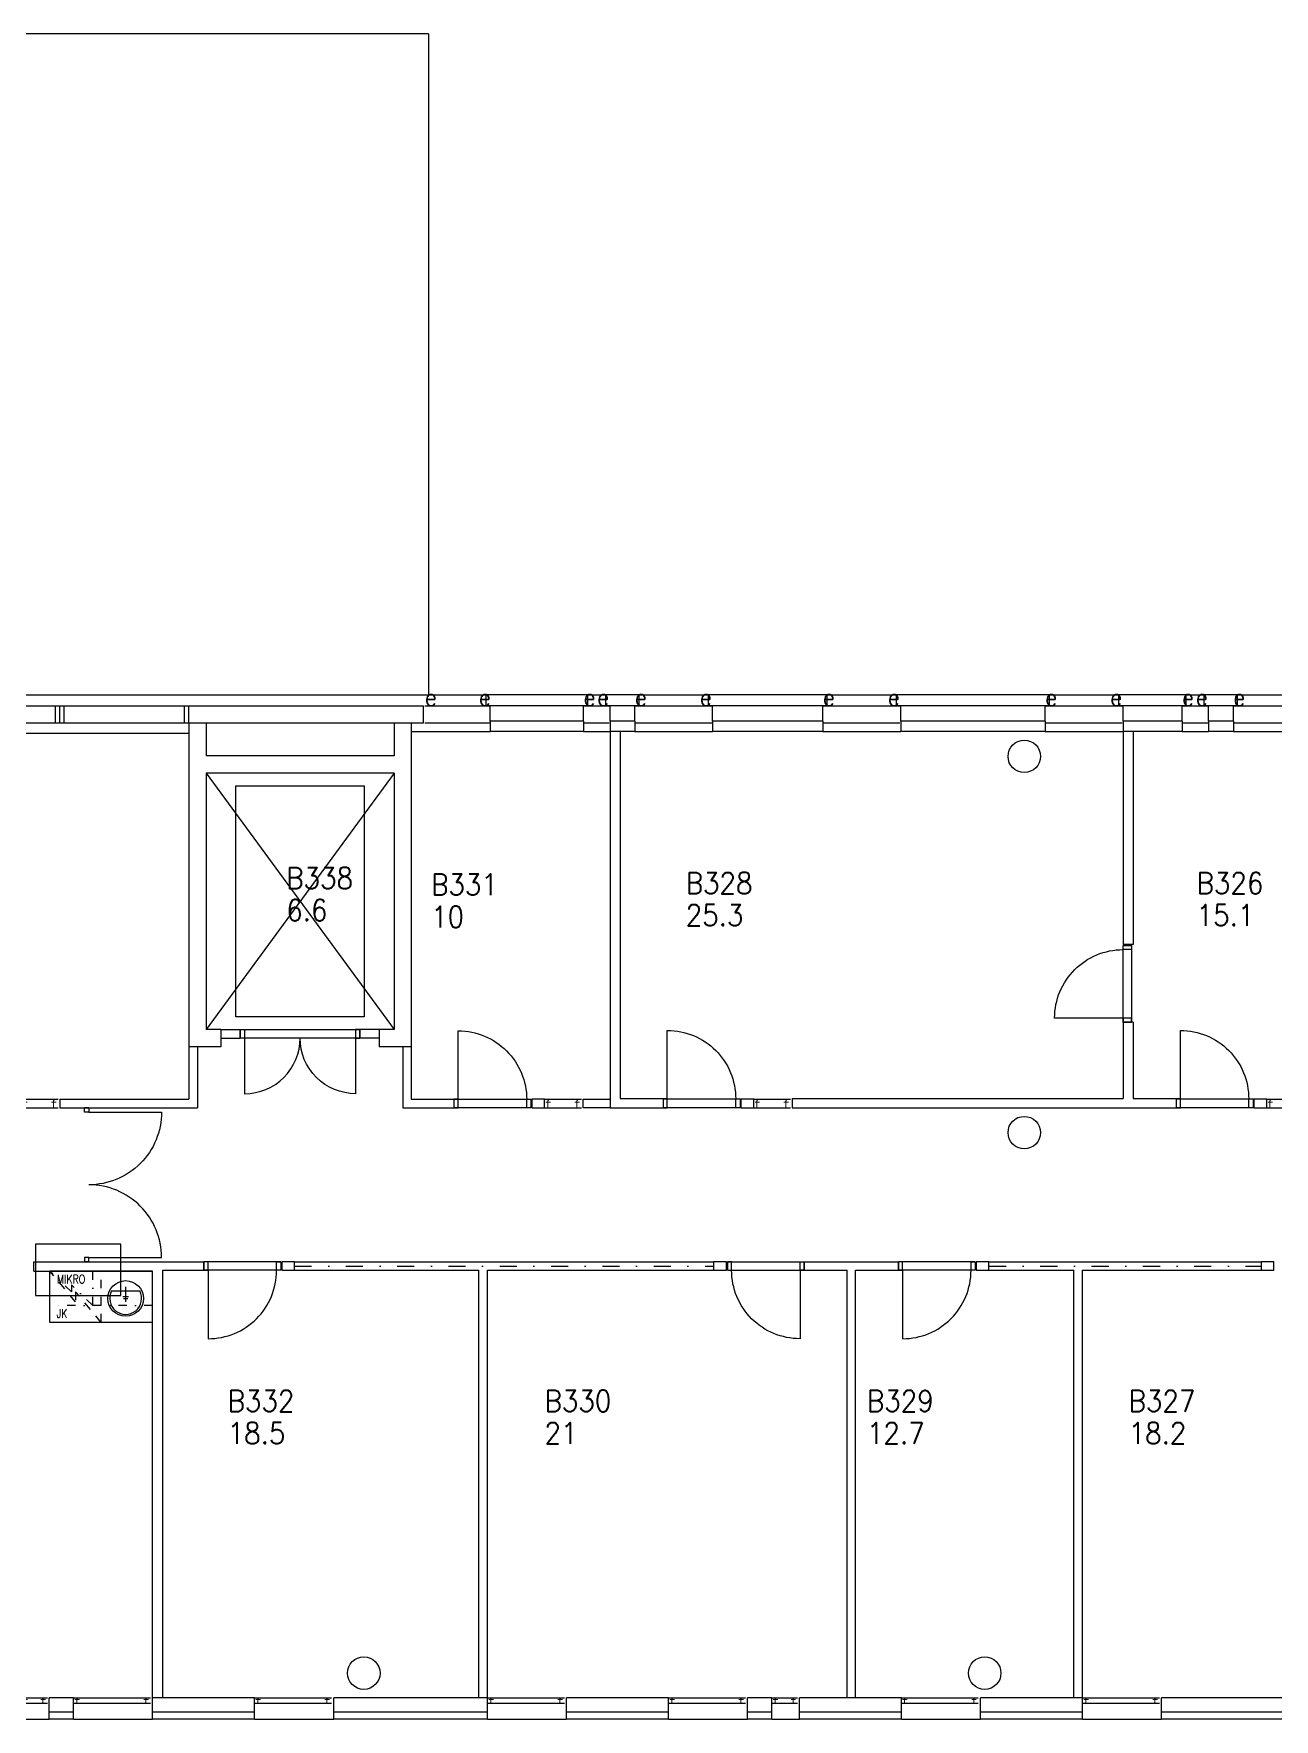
# Model space of a CAD drawing. Extents: x 9164 to 122974, y 9874 to 72490.
# Drawn here: x 25715 to 40224, y 52780 to 72490 of the extents above; entities that cross this region are included whole.
import ezdxf
from ezdxf.enums import TextEntityAlignment as Align

# ---------------------------------------------------------------- set-up
doc = ezdxf.new("R2010")
doc.units = 0
doc.header["$LTSCALE"] = 100
doc.header["$MEASUREMENT"] = 0
for name, pattern in [('KL', [2, 1, -1]), ('PKL', [3, 1, -1, 0, -1]), ('PKP', [6, 2, -2, 0, -2])]:
    doc.linetypes.add(name, pattern=pattern)
for name, color, linetype in [('ART1100T0', 7, 'CONTINUOUS'), ('ART1100T3', 7, 'CONTINUOUS'), ('ART1100TB', 7, 'CONTINUOUS'), ('M00402', 7, 'CONTINUOUS'), ('M06001', 7, 'CONTINUOUS'), ('M06041', 8, 'CONTINUOUS'), ('M06051', 3, 'CONTINUOUS'), ('M06080', 7, 'CONTINUOUS')]:
    doc.layers.add(name, color=color, linetype=linetype)
doc.styles.add('S', font='ROMANS.shx', dxfattribs={"width": 0.8})
doc.styles.get("Standard").update_dxf_attribs({"font": 'simplex.shx'})

# ---------------------------------------------------------------- blocks, each defined once
blk = doc.blocks.new('AIOA_IKK-C')
at = {"layer": 'M06041', "linetype": 'ByBlock'}
for p, q in [((0, 0), (1000, 0)), ((0, -100), (1000, -100))]:
    blk.add_line(p, q, dxfattribs=at)
at = {"layer": 'M06041', "flags": 8}
blk.add_attdef('E', (0, 0), '', height=100, dxfattribs=at)
blk.add_attdef('E', text='', height=100, dxfattribs=at).set_placement((500, 0), align=Align.CENTER)
blk.add_attdef('E', text='', height=100, dxfattribs=at).set_placement((1000, 0), align=Align.RIGHT)
at = {"layer": 'M06051', "width": 0.9, "flags": 8}
for p in [(50, 0), (950, 0)]:
    blk.add_attdef('SARANA', text='', height=50, dxfattribs=at).set_placement(p, align=Align.MIDDLE)
at = {"layer": 'M06051', "width": 0.9}
for tag, p, flags in [('IKKKDI', (50, -700), 8), ('IKKNRO', (50, -850), 8), ('IKKYLE', (50, -1000), 9)]:
    blk.add_attdef(tag, p, '', height=125, dxfattribs=dict(at, flags=flags))
blk = doc.blocks.new('AIOA_IKK-B')
at = {"layer": 'M06041', "linetype": 'ByBlock'}
for p, q in [((0, 100), (1000, 100)), ((0, 0), (1000, 0))]:
    blk.add_line(p, q, dxfattribs=at)
at = {"layer": 'M06041', "flags": 8}
blk.add_attdef('F', (0, 0), '', height=100, dxfattribs=at)
blk.add_attdef('F', text='', height=100, dxfattribs=at).set_placement((500, 0), align=Align.CENTER)
blk.add_attdef('F', text='', height=100, dxfattribs=at).set_placement((1000, 0), align=Align.RIGHT)
at = {"layer": 'M06051', "width": 0.9}
for tag, p, flags in [('IKKYLE', (50, 875), 9), ('IKKNRO', (50, 725), 8), ('IKKKDI', (50, 575), 8)]:
    blk.add_attdef(tag, p, '', height=125, dxfattribs=dict(at, flags=flags))
at = {"layer": 'M06051', "width": 0.9, "flags": 8}
for p in [(50, 0), (950, 0)]:
    blk.add_attdef('SARANA', text='', height=50, dxfattribs=at).set_placement(p, align=Align.MIDDLE)
blk = doc.blocks.new('AIOA_HUONE')
at = {"layer": 'ART1100T0', "width": 0.9}
blk.add_attdef('HNENUM', (56, 73), '', height=250, dxfattribs=at)
at = {"layer": 'ART1100T3', "width": 0.9}
blk.add_attdef('HNEALA', (56, -302), '', height=250, dxfattribs=at)

msp = doc.modelspace()

# ---------------------------------------------------------------- linework, layer by layer
at = {"layer": 'M00402'}
for p, q in [((29930, 63845), (27730, 60845)), ((27730, 63845), (29930, 60845))]:
    msp.add_line(p, q, dxfattribs=at)
for points in [[(28080, 63695), (29580, 63695), (29580, 60995), (28080, 60995)], [(25735, 57734), (26735, 57734), (26735, 58334), (25735, 58334)]]:
    msp.add_lwpolyline(points, close=True, dxfattribs=at)
at = {"layer": 'M06001'}
for p, q in [((30330, 72490), (9310, 72490)), ((30330, 72490), (30330, 64760)), ((31005, 64630), (31005, 64760)), ((32195, 64760), (31005, 64760)), ((32195, 64630), (32195, 64760)), ((32195, 64630), (32195, 64760)), ((32405, 64630), (32405, 64760)), ((32795, 64760), (32405, 64760)), ((32795, 64630), (32795, 64760)), ((33605, 64630), (33605, 64760)), ((34995, 64760), (33605, 64760)), ((34995, 64630), (34995, 64760)), ((35805, 64630), (35805, 64760)), ((37595, 64760), (35805, 64760)), ((37595, 64630), (37595, 64760)), ((38405, 64630), (38405, 64760)), ((39195, 64760), (38405, 64760)), ((39195, 64630), (39195, 64760)), ((39195, 64630), (39195, 64760)), ((39795, 64760), (39405, 64760)), ((39405, 64630), (39405, 64760)), ((39795, 64630), (39795, 64760)), ((27530, 64430), (27530, 64630)), ((27530, 64630), (30275, 64630)), ((30275, 64530), (30275, 64630)), ((30275, 64430), (30275, 64630)), ((32195, 64630), (31005, 64630)), ((31055, 64450), (31055, 64630)), ((32145, 64450), (32145, 64630)), ((32795, 64630), (32405, 64630)), ((32455, 64450), (32455, 64630)), ((32745, 64450), (32745, 64630)), ((34995, 64630), (33605, 64630)), ((33655, 64450), (33655, 64630)), ((34945, 64450), (34945, 64630)), ((37595, 64630), (35805, 64630)), ((35855, 64450), (35855, 64630)), ((37545, 64450), (37545, 64630)), ((39195, 64630), (38405, 64630)), ((38455, 64450), (38455, 64630)), ((39145, 64450), (39145, 64630)), ((39795, 64630), (39405, 64630)), ((39455, 64450), (39455, 64630)), ((39745, 64450), (39745, 64630)), ((27530, 64430), (27530, 60645)), ((27530, 64430), (27730, 64430)), ((27730, 64430), (27730, 64045)), ((27730, 64430), (29930, 64430)), ((29930, 64430), (29930, 64045)), ((29930, 64430), (30130, 64430)), ((30130, 64430), (30130, 60645)), ((30130, 64430), (30275, 64430)), ((31055, 64450), (31055, 64330)), ((32145, 64450), (31055, 64450)), ((32145, 64330), (31055, 64330)), ((32145, 64450), (32145, 64330)), ((32455, 64450), (32455, 64330)), ((32745, 64450), (32455, 64450)), ((32455, 64330), (32455, 59930)), ((32745, 64330), (32455, 64330)), ((32575, 64330), (32575, 60040)), ((32745, 64450), (32745, 64330)), ((33655, 64450), (33655, 64330)), ((34945, 64450), (33655, 64450)), ((34945, 64330), (33655, 64330)), ((34945, 64450), (34945, 64330)), ((35855, 64450), (35855, 64330)), ((37545, 64450), (35855, 64450)), ((37545, 64330), (35855, 64330)), ((37545, 64450), (37545, 64330)), ((38455, 64450), (38455, 64330)), ((39145, 64450), (38455, 64450)), ((38455, 64330), (38455, 61840)), ((39145, 64330), (38455, 64330)), ((38575, 64330), (38575, 61840)), ((39145, 64450), (39145, 64330)), ((39745, 64450), (39455, 64450)), ((39455, 64450), (39455, 64330)), ((39745, 64330), (39455, 64330)), ((39745, 64450), (39745, 64330)), ((29930, 64045), (27730, 64045)), ((29930, 63845), (27730, 63845)), ((27730, 63845), (27730, 60845)), ((29930, 63845), (29930, 60845)), ((38575, 61840), (38455, 61840)), ((38575, 60930), (38450, 60930)), ((38455, 60930), (38455, 60040)), ((38575, 60930), (38575, 60040)), ((27905, 60845), (27730, 60845)), ((27905, 60845), (28130, 60845)), ((27905, 60845), (27905, 60645)), ((27905, 60745), (28130, 60745)), ((28130, 60845), (28130, 60745)), ((29530, 60845), (29530, 60745)), ((29755, 60845), (29530, 60845)), ((29755, 60745), (29530, 60745)), ((29755, 60845), (29755, 60645)), ((29930, 60845), (29755, 60845)), ((27530, 60645), (27530, 60030)), ((27905, 60645), (27530, 60645)), ((27630, 60645), (27630, 59930)), ((30130, 60645), (29755, 60645)), ((30030, 60645), (30030, 59930)), ((30130, 60645), (30130, 60030)), ((26020, 60030), (26020, 59930)), ((26020, 60030), (27530, 60030)), ((26020, 59930), (27630, 59930)), ((30030, 59930), (30630, 59930)), ((30130, 60030), (30630, 60030)), ((30630, 60030), (30630, 59930)), ((32140, 59930), (32140, 60030)), ((32140, 60030), (32455, 60030)), ((32455, 59930), (32140, 59930)), ((32455, 59930), (33075, 59930)), ((32575, 60040), (33075, 60040)), ((33075, 60040), (33075, 59930)), ((34585, 60040), (34585, 59930)), ((34585, 60040), (38455, 60040)), ((34585, 59930), (39075, 59930)), ((38575, 60040), (39075, 60040)), ((39075, 60040), (39075, 59930)), ((25715, 58130), (27705, 58130)), ((25715, 58020), (25715, 58130)), ((25715, 58020), (27105, 58020)), ((27105, 53030), (27105, 58020)), ((27225, 58030), (27705, 58030)), ((27225, 53030), (27225, 58030)), ((27705, 58030), (27705, 58130)), ((28765, 58130), (33667, 58130)), ((28765, 58030), (30921, 58030)), ((30921, 53030), (30921, 58030)), ((31021, 53030), (31021, 58030)), ((31021, 58030), (33667, 58030)), ((34727, 58130), (35827, 58130)), ((34727, 58030), (34727, 58130)), ((34727, 58030), (35227, 58030)), ((35227, 53030), (35227, 58030)), ((35327, 53030), (35327, 58030)), ((35327, 58030), (35827, 58030)), ((35827, 58030), (35827, 58130)), ((36887, 58130), (40069, 58130)), ((36887, 58030), (37880, 58030)), ((37880, 53030), (37880, 58030)), ((37980, 53030), (37980, 58030)), ((37980, 58030), (40069, 58030)), ((26179, 53030), (25894, 53030)), ((25894, 52780), (25894, 53030)), ((26179, 52780), (26179, 53030)), ((27105, 52780), (27105, 53030)), ((28297, 53030), (27105, 53030)), ((28297, 52780), (28297, 53030)), ((29223, 52780), (29223, 53030)), ((31021, 53030), (29223, 53030)), ((31021, 52780), (31021, 53030)), ((33139, 53030), (31946, 53030)), ((31946, 52780), (31946, 53030)), ((33139, 52780), (33139, 53030)), ((34064, 52780), (34064, 53030)), ((34349, 53030), (34064, 53030)), ((34349, 52780), (34349, 53030)), ((35862, 53030), (34669, 53030)), ((34669, 52780), (34669, 53030)), ((35862, 52780), (35862, 53030)), ((36787, 52780), (36787, 53030)), ((37980, 53030), (36787, 53030)), ((37980, 52780), (37980, 53030)), ((38906, 52780), (38906, 53030)), ((40703, 53030), (38906, 53030)), ((26179, 52865), (25894, 52865)), ((28297, 52865), (27105, 52865)), ((31021, 52865), (29223, 52865)), ((33139, 52865), (31946, 52865)), ((34349, 52865), (34064, 52865)), ((35862, 52865), (34669, 52865)), ((37980, 52865), (36787, 52865)), ((40703, 52865), (38906, 52865)), ((26179, 52780), (25894, 52780)), ((28297, 52780), (27105, 52780)), ((31021, 52780), (29223, 52780)), ((33139, 52780), (31946, 52780)), ((34349, 52780), (34064, 52780)), ((35862, 52780), (34669, 52780)), ((37980, 52780), (36787, 52780)), ((40703, 52780), (38906, 52780))]:
    msp.add_line(p, q, dxfattribs=at)
for centre in [(37300, 64040), (37300, 59640), (29575, 53320), (36837, 53320)]:
    msp.add_circle(centre, 190, dxfattribs=at)
at = {"layer": 'M06041'}
for p, q in [((9793, 64760), (31005, 64760)), ((32195, 64760), (32405, 64760)), ((32795, 64760), (33605, 64760)), ((34995, 64760), (35805, 64760)), ((37595, 64760), (38405, 64760)), ((39195, 64760), (39405, 64760)), ((39795, 64760), (40605, 64760)), ((9941, 64630), (27530, 64630)), ((25970, 64430), (25970, 64630)), ((26020, 64430), (26020, 64630)), ((26070, 64430), (26070, 64630)), ((27480, 64430), (27480, 64630)), ((24010, 64430), (27530, 64430)), ((24010, 64310), (27530, 64310)), ((30130, 64330), (31055, 64330)), ((32145, 64330), (32455, 64330)), ((32745, 64330), (33655, 64330)), ((34945, 64330), (35855, 64330)), ((37545, 64330), (38455, 64330)), ((39145, 64330), (39455, 64330)), ((39745, 64330), (40655, 64330)), ((25574, 52780), (25894, 52780)), ((26179, 52780), (27105, 52780)), ((28297, 52780), (29223, 52780)), ((31021, 52780), (31946, 52780)), ((33139, 52780), (34064, 52780)), ((34349, 52780), (34669, 52780)), ((35862, 52780), (36787, 52780)), ((37980, 52780), (38906, 52780))]:
    msp.add_line(p, q, dxfattribs=at)
at = {"layer": 'M06041', "linetype": 'PKP'}
for p, q in [((28765, 58080), (33667, 58080)), ((36887, 58080), (40069, 58080))]:
    msp.add_line(p, q, dxfattribs=at)
at = {"layer": 'M06051', "linetype": 'ByBlock'}
for p, q in [((38455, 60930), (38455, 61830)), ((38555, 61830), (38555, 60930)), ((28130, 60845), (29530, 60845)), ((29530, 60745), (28130, 60745)), ((26310, 59880), (26310, 59930)), ((26360, 59930), (26310, 59930)), ((26310, 59930), (26360, 59930)), ((26360, 59930), (26360, 59880)), ((30630, 60030), (31530, 60030)), ((31530, 59930), (30630, 59930)), ((33125, 60035), (33075, 60035)), ((33075, 60035), (33975, 60035)), ((33075, 60035), (33075, 59930)), ((33075, 59930), (33125, 59930)), ((33975, 59930), (33075, 59930)), ((33125, 59930), (33125, 60035)), ((33925, 59930), (33925, 60035)), ((33925, 60035), (33975, 60035)), ((33975, 59930), (33925, 59930)), ((33975, 60035), (33975, 59930)), ((39125, 60035), (39075, 60035)), ((39075, 60035), (39975, 60035)), ((39075, 60035), (39075, 59930)), ((39075, 59930), (39125, 59930)), ((39975, 59930), (39075, 59930)), ((39125, 59930), (39125, 60035)), ((39925, 59930), (39925, 60035)), ((39925, 60035), (39975, 60035)), ((39975, 59930), (39925, 59930)), ((39975, 60035), (39975, 59930)), ((26360, 59880), (26310, 59880)), ((26360, 58180), (26310, 58180)), ((26310, 58180), (26310, 58130)), ((26360, 58130), (26360, 58180)), ((26360, 58130), (26310, 58130)), ((26310, 58130), (26360, 58130)), ((28605, 58130), (27705, 58130)), ((28605, 58030), (27705, 58030)), ((33827, 58130), (34727, 58130)), ((33827, 58030), (34727, 58030)), ((36727, 58130), (35827, 58130)), ((36727, 58030), (35827, 58030))]:
    msp.add_line(p, q, dxfattribs=at)
at = {"layer": 'M06051'}
for p, q in [((31690, 60030), (31540, 60030)), ((31540, 60030), (31540, 59930)), ((31540, 59930), (31690, 59930)), ((31690, 59930), (31690, 60030)), ((34135, 60030), (33985, 60030)), ((33985, 60030), (33985, 59930)), ((33985, 59930), (34135, 59930)), ((34135, 59930), (34135, 60030)), ((40135, 60030), (39985, 60030)), ((39985, 60030), (39985, 59930)), ((39985, 59930), (40135, 59930)), ((40135, 59930), (40135, 60030)), ((28765, 58130), (28615, 58130)), ((28615, 58130), (28615, 58030)), ((28615, 58030), (28765, 58030)), ((28765, 58030), (28765, 58130)), ((33817, 58130), (33667, 58130)), ((33667, 58130), (33667, 58030)), ((33667, 58030), (33817, 58030)), ((33817, 58030), (33817, 58130)), ((36887, 58130), (36737, 58130)), ((36737, 58130), (36737, 58030)), ((36737, 58030), (36887, 58030)), ((36887, 58030), (36887, 58130)), ((40219, 58130), (40069, 58130)), ((40069, 58130), (40069, 58030)), ((40069, 58030), (40219, 58030)), ((40219, 58030), (40219, 58130))]:
    msp.add_line(p, q, dxfattribs=at)
at = {"layer": 'M06051', "linetype": 'ByBlock'}
for points in [[(38455, 60980), (37655, 60980, -0.414214), (38455, 61780, -0.671351)], [(28180, 60745), (28180, 60095, 0.414214), (28830, 60745, 0.671351)], [(29480, 60745), (29480, 60095, -0.414214), (28830, 60745, -0.671351)], [(30680, 60030), (30680, 60830, -0.414214), (31480, 60030, -0.671351)], [(33125, 60035), (33125, 60835, -0.414214), (33925, 60035, -0.671351)], [(39125, 60035), (39125, 60835, -0.414214), (39925, 60035, -0.671351)], [(26360, 59880), (27210, 59880, -0.414214), (26360, 59030, -0.671351)], [(26360, 58180), (27210, 58180, 0.414214), (26360, 59030, 0.671351)], [(27755, 58030), (27755, 57230, 0.414214), (28555, 58030, 0.671351)], [(34677, 58030), (34677, 57230, -0.414214), (33877, 58030, -0.671351)], [(35877, 58030), (35877, 57230, 0.414214), (36677, 58030, 0.671351)]]:
    msp.add_lwpolyline(points, format="xyb", dxfattribs=at)
for points in [[(38555, 61830), (38555, 61780), (38455, 61780), (38455, 61830)], [(38555, 60930), (38555, 60980), (38455, 60980), (38455, 60930)], [(28130, 60845), (28180, 60845), (28180, 60745), (28130, 60745)], [(29530, 60845), (29480, 60845), (29480, 60745), (29530, 60745)], [(30630, 59930), (30680, 59930), (30680, 60030), (30630, 60030)], [(31530, 59930), (31480, 59930), (31480, 60030), (31530, 60030)], [(27705, 58030), (27755, 58030), (27755, 58130), (27705, 58130)], [(28605, 58030), (28555, 58030), (28555, 58130), (28605, 58130)], [(33827, 58030), (33877, 58030), (33877, 58130), (33827, 58130)], [(34727, 58030), (34677, 58030), (34677, 58130), (34727, 58130)], [(35827, 58030), (35877, 58030), (35877, 58130), (35827, 58130)], [(36727, 58030), (36677, 58030), (36677, 58130), (36727, 58130)]]:
    msp.add_lwpolyline(points, close=True, dxfattribs=at)
at = {"layer": 'M06080'}
for p, q in [((25905, 57420), (25905, 58020)), ((27105, 58020), (25905, 58020)), ((27105, 57420), (27105, 58020)), ((26954, 57788), (26626, 57788)), ((26790, 57837), (26790, 57661)), ((27105, 57420), (25905, 57420))]:
    msp.add_line(p, q, dxfattribs=at)
at = {"layer": 'M06080', "linetype": 'PKL'}
for p, q in [((26155, 57780), (25905, 58020)), ((26405, 57620), (26405, 58020)), ((26405, 57620), (26155, 57860)), ((26155, 57860), (26155, 57780)), ((27105, 57620), (25905, 57620))]:
    msp.add_line(p, q, dxfattribs=at)
at = {"layer": 'M06080', "linetype": 'KL'}
msp.add_line((26505, 57420), (26505, 58020), dxfattribs=at)
msp.add_lwpolyline([(26505, 57420), (26205, 57780), (26205, 57660), (25905, 58020)], dxfattribs=at)
at = {"layer": 'M06080'}
for points in [[(26824, 57721), (26790, 57721), (26756, 57721)], [(26815, 57695), (26790, 57695), (26766, 57695)]]:
    msp.add_lwpolyline(points, dxfattribs=at)
msp.add_circle((26790, 57701), 208, dxfattribs=at)
msp.add_arc((26790, 57701), 186, 151.91, 28.09, dxfattribs=at)

# ---------------------------------------------------------------- block references
at = {"layer": 'ART1100TB'}
for p, values in [((28612, 62419), {'HNENUM': 'B338', 'HNEALA': '6.6'}), ((33284, 62360), {'HNENUM': 'B328', 'HNEALA': '25.3'}), ((39259, 62360), {'HNENUM': 'B326', 'HNEALA': '15.1'}), ((30306, 62342), {'HNENUM': 'B331', 'HNEALA': '10'}), ((27927, 56304), {'HNENUM': 'B332', 'HNEALA': '18.5'}), ((31633, 56304), {'HNENUM': 'B330', 'HNEALA': '21'}), ((35404, 56304), {'HNENUM': 'B329', 'HNEALA': '12.7'}), ((38464, 56304), {'HNENUM': 'B327', 'HNEALA': '18.2'})]:
    msp.add_blockref('AIOA_HUONE', p, dxfattribs=at).add_auto_attribs(values)
at = {"layer": 'M06041'}
ref = msp.add_blockref('AIOA_IKK-C', (30290, 64630), dxfattribs=dict(at, xscale=0.77, yscale=2, zscale=0.77))
ref.add_attrib('E', 'e', dxfattribs={"height": 200, "width": 0.9, "flags": 2}).set_placement((31060, 64630), align=Align.RIGHT)
ref.add_attrib('E', 'e', (30290, 64630), dxfattribs={"height": 200, "width": 0.9, "flags": 2})
ref.add_attrib('E', 'e', dxfattribs={"height": 0.18, "width": 1.35, "flags": 2}).set_placement((31060, 64630), align=Align.CENTER)
ref = msp.add_blockref('AIOA_IKK-C', (32145, 64630), dxfattribs=dict(at, xscale=0.3, yscale=2, zscale=0.3))
ref.add_attrib('E', 'e', dxfattribs={"height": 200, "width": 0.9, "flags": 2}).set_placement((32445, 64630), align=Align.RIGHT)
ref.add_attrib('E', 'e', (32145, 64630), dxfattribs={"height": 200, "width": 0.9, "flags": 2})
ref.add_attrib('E', 'e', dxfattribs={"height": 0.18, "width": 1.35, "flags": 2}).set_placement((32445, 64630), align=Align.CENTER)
ref = msp.add_blockref('AIOA_IKK-C', (32745, 64630), dxfattribs=dict(at, xscale=0.9, yscale=2, zscale=0.9))
ref.add_attrib('E', 'e', dxfattribs={"height": 200, "width": 0.9, "flags": 2}).set_placement((33645, 64630), align=Align.RIGHT)
ref.add_attrib('E', 'e', (32745, 64630), dxfattribs={"height": 200, "width": 0.9, "flags": 2})
ref.add_attrib('E', 'e', dxfattribs={"height": 0.18, "width": 1.35, "flags": 2}).set_placement((33645, 64630), align=Align.CENTER)
ref = msp.add_blockref('AIOA_IKK-C', (34945, 64630), dxfattribs=dict(at, xscale=0.9, yscale=2, zscale=0.9))
ref.add_attrib('E', 'e', dxfattribs={"height": 200, "width": 0.9, "flags": 2}).set_placement((35845, 64630), align=Align.RIGHT)
ref.add_attrib('E', 'e', (34945, 64630), dxfattribs={"height": 200, "width": 0.9, "flags": 2})
ref.add_attrib('E', 'e', dxfattribs={"height": 0.18, "width": 1.35, "flags": 2}).set_placement((35845, 64630), align=Align.CENTER)
ref = msp.add_blockref('AIOA_IKK-C', (37545, 64630), dxfattribs=dict(at, xscale=0.9, yscale=2, zscale=0.9))
ref.add_attrib('E', 'e', dxfattribs={"height": 200, "width": 0.9, "flags": 2}).set_placement((38445, 64630), align=Align.RIGHT)
ref.add_attrib('E', 'e', (37545, 64630), dxfattribs={"height": 200, "width": 0.9, "flags": 2})
ref.add_attrib('E', 'e', dxfattribs={"height": 0.18, "width": 1.35, "flags": 2}).set_placement((38445, 64630), align=Align.CENTER)
ref = msp.add_blockref('AIOA_IKK-C', (39145, 64630), dxfattribs=dict(at, xscale=0.3, yscale=2, zscale=0.3))
ref.add_attrib('E', 'e', dxfattribs={"height": 200, "width": 0.9, "flags": 2}).set_placement((39445, 64630), align=Align.RIGHT)
ref.add_attrib('E', 'e', (39145, 64630), dxfattribs={"height": 200, "width": 0.9, "flags": 2})
ref.add_attrib('E', 'e', dxfattribs={"height": 0.18, "width": 1.35, "flags": 2}).set_placement((39445, 64630), align=Align.CENTER)
ref = msp.add_blockref('AIOA_IKK-C', (39745, 64630), dxfattribs=dict(at, xscale=0.9, yscale=2, zscale=0.9))
ref.add_attrib('E', 'e', dxfattribs={"height": 200, "width": 0.9, "flags": 2}).set_placement((40645, 64630), align=Align.RIGHT)
ref.add_attrib('E', 'e', (39745, 64630), dxfattribs={"height": 200, "width": 0.9, "flags": 2})
ref.add_attrib('E', 'e', dxfattribs={"height": 0.18, "width": 1.35, "flags": 2}).set_placement((40645, 64630), align=Align.CENTER)
ref = msp.add_blockref('AIOA_IKK-B', (25570, 59930), dxfattribs=dict(at, xscale=0.43, zscale=0.43))
ref.add_attrib('F', 'f', dxfattribs={"height": 100, "width": 1.8, "flags": 2}).set_placement((26000, 59930), align=Align.RIGHT)
ref.add_attrib('F', 'f', (25570, 59930), dxfattribs={"height": 100, "width": 1.8, "flags": 2})
ref.add_attrib('F', 'f', dxfattribs={"height": 0.18, "width": 2.7, "flags": 2}).set_placement((26000, 59930), align=Align.CENTER)
ref = msp.add_blockref('AIOA_IKK-B', (31690, 59930), dxfattribs=dict(at, xscale=0.43, zscale=0.43))
ref.add_attrib('F', 'f', dxfattribs={"height": 100, "width": 1.8, "flags": 2}).set_placement((32120, 59930), align=Align.RIGHT)
ref.add_attrib('F', 'f', (31690, 59930), dxfattribs={"height": 100, "width": 1.8, "flags": 2})
ref.add_attrib('F', 'f', dxfattribs={"height": 0.18, "width": 2.7, "flags": 2}).set_placement((32120, 59930), align=Align.CENTER)
ref = msp.add_blockref('AIOA_IKK-B', (34135, 59930), dxfattribs=dict(at, xscale=0.43, zscale=0.43))
ref.add_attrib('F', 'f', dxfattribs={"height": 100, "width": 1.8, "flags": 2}).set_placement((34565, 59930), align=Align.RIGHT)
ref.add_attrib('F', 'f', (34135, 59930), dxfattribs={"height": 100, "width": 1.8, "flags": 2})
ref.add_attrib('F', 'f', dxfattribs={"height": 0.18, "width": 2.7, "flags": 2}).set_placement((34565, 59930), align=Align.CENTER)
ref = msp.add_blockref('AIOA_IKK-B', (40135, 59930), dxfattribs=dict(at, xscale=0.43, zscale=0.43))
ref.add_attrib('F', 'f', dxfattribs={"height": 100, "width": 1.8, "flags": 2}).set_placement((40565, 59930), align=Align.RIGHT)
ref.add_attrib('F', 'f', (40135, 59930), dxfattribs={"height": 100, "width": 1.8, "flags": 2})
ref.add_attrib('F', 'f', dxfattribs={"height": 0.18, "width": 2.7, "flags": 2}).set_placement((40565, 59930), align=Align.CENTER)
ref = msp.add_blockref('AIOA_IKK-B', (25574, 52970), dxfattribs=dict(at, xscale=0.3, yscale=0.6, zscale=0.3))
ref.add_attrib('F', 'f', dxfattribs={"height": 60, "width": 3, "flags": 2}).set_placement((25874, 52970), align=Align.RIGHT)
ref.add_attrib('F', 'f', (25574, 52970), dxfattribs={"height": 60, "width": 3, "flags": 2})
ref.add_attrib('F', 'f', dxfattribs={"height": 0.18, "width": 4.5, "flags": 2}).set_placement((25874, 52970), align=Align.CENTER)
ref = msp.add_blockref('AIOA_IKK-B', (26179, 52970), dxfattribs=dict(at, xscale=0.9, yscale=0.6, zscale=0.9))
ref.add_attrib('F', 'f', dxfattribs={"height": 60, "width": 3, "flags": 2}).set_placement((27079, 52970), align=Align.RIGHT)
ref.add_attrib('F', 'f', (26179, 52970), dxfattribs={"height": 60, "width": 3, "flags": 2})
ref.add_attrib('F', 'f', dxfattribs={"height": 0.18, "width": 4.5, "flags": 2}).set_placement((27079, 52970), align=Align.CENTER)
ref = msp.add_blockref('AIOA_IKK-B', (28297, 52970), dxfattribs=dict(at, xscale=0.9, yscale=0.6, zscale=0.9))
ref.add_attrib('F', 'f', dxfattribs={"height": 60, "width": 3, "flags": 2}).set_placement((29197, 52970), align=Align.RIGHT)
ref.add_attrib('F', 'f', (28297, 52970), dxfattribs={"height": 60, "width": 3, "flags": 2})
ref.add_attrib('F', 'f', dxfattribs={"height": 0.18, "width": 4.5, "flags": 2}).set_placement((29197, 52970), align=Align.CENTER)
ref = msp.add_blockref('AIOA_IKK-B', (31021, 52970), dxfattribs=dict(at, xscale=0.9, yscale=0.6, zscale=0.9))
ref.add_attrib('F', 'f', dxfattribs={"height": 60, "width": 3, "flags": 2}).set_placement((31921, 52970), align=Align.RIGHT)
ref.add_attrib('F', 'f', (31021, 52970), dxfattribs={"height": 60, "width": 3, "flags": 2})
ref.add_attrib('F', 'f', dxfattribs={"height": 0.18, "width": 4.5, "flags": 2}).set_placement((31921, 52970), align=Align.CENTER)
ref = msp.add_blockref('AIOA_IKK-B', (33139, 52970), dxfattribs=dict(at, xscale=0.9, yscale=0.6, zscale=0.9))
ref.add_attrib('F', 'f', dxfattribs={"height": 60, "width": 3, "flags": 2}).set_placement((34039, 52970), align=Align.RIGHT)
ref.add_attrib('F', 'f', (33139, 52970), dxfattribs={"height": 60, "width": 3, "flags": 2})
ref.add_attrib('F', 'f', dxfattribs={"height": 0.18, "width": 4.5, "flags": 2}).set_placement((34039, 52970), align=Align.CENTER)
ref = msp.add_blockref('AIOA_IKK-B', (34349, 52970), dxfattribs=dict(at, xscale=0.3, yscale=0.6, zscale=0.3))
ref.add_attrib('F', 'f', dxfattribs={"height": 60, "width": 3, "flags": 2}).set_placement((34649, 52970), align=Align.RIGHT)
ref.add_attrib('F', 'f', (34349, 52970), dxfattribs={"height": 60, "width": 3, "flags": 2})
ref.add_attrib('F', 'f', dxfattribs={"height": 0.18, "width": 4.5, "flags": 2}).set_placement((34649, 52970), align=Align.CENTER)
ref = msp.add_blockref('AIOA_IKK-B', (35862, 52970), dxfattribs=dict(at, xscale=0.9, yscale=0.6, zscale=0.9))
ref.add_attrib('F', 'f', dxfattribs={"height": 60, "width": 3, "flags": 2}).set_placement((36762, 52970), align=Align.RIGHT)
ref.add_attrib('F', 'f', (35862, 52970), dxfattribs={"height": 60, "width": 3, "flags": 2})
ref.add_attrib('F', 'f', dxfattribs={"height": 0.18, "width": 4.5, "flags": 2}).set_placement((36762, 52970), align=Align.CENTER)
ref = msp.add_blockref('AIOA_IKK-B', (37980, 52970), dxfattribs=dict(at, xscale=0.9, yscale=0.6, zscale=0.9))
ref.add_attrib('F', 'f', dxfattribs={"height": 60, "width": 3, "flags": 2}).set_placement((38880, 52970), align=Align.RIGHT)
ref.add_attrib('F', 'f', (37980, 52970), dxfattribs={"height": 60, "width": 3, "flags": 2})
ref.add_attrib('F', 'f', dxfattribs={"height": 0.18, "width": 4.5, "flags": 2}).set_placement((38880, 52970), align=Align.CENTER)

# ---------------------------------------------------------------- texts
at = {"layer": 'M06080', "style": 'S', "width": 0.8}
for s, p in [('MIKRO', (25988, 57877)), ('JK', (25981, 57476))]:
    msp.add_text(s, height=100, dxfattribs=at).set_placement(p)

doc.saveas('drawing.dxf')
